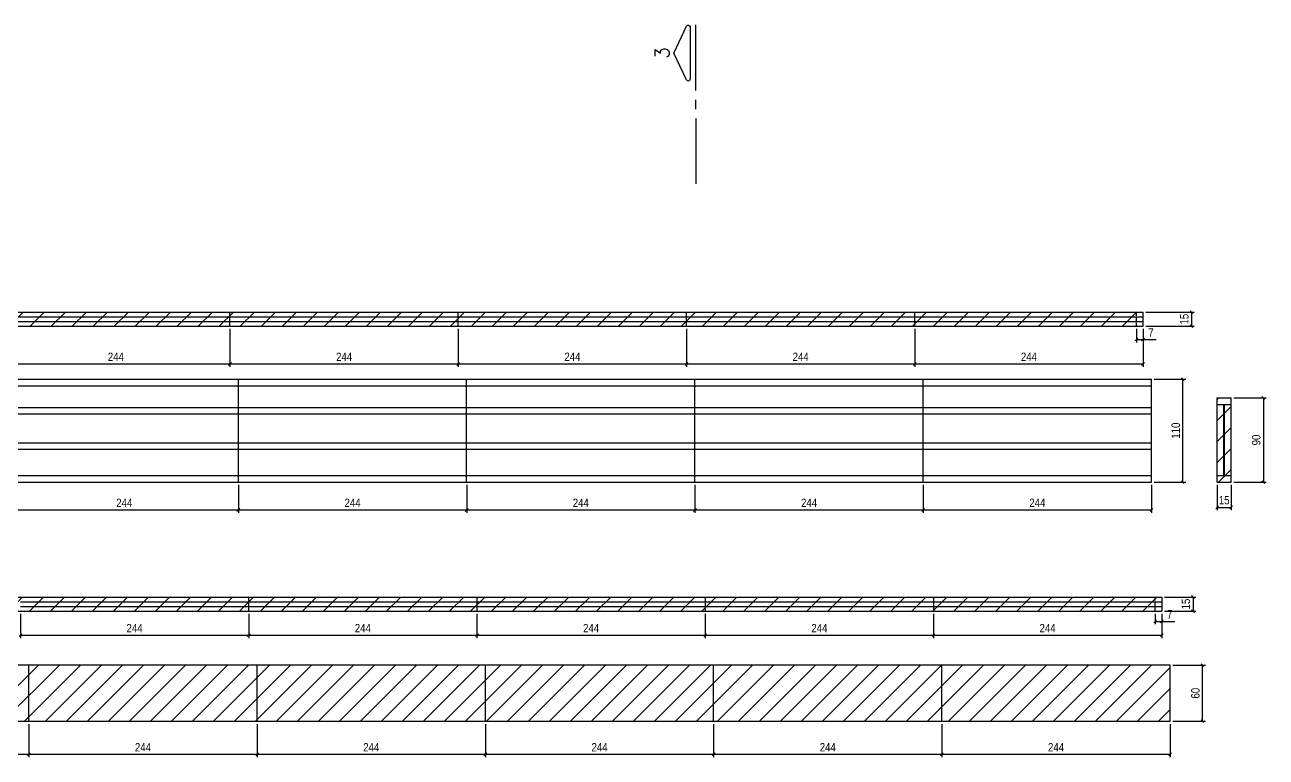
# Model space of a CAD drawing. Extents: x -3557 to 8661, y -614 to 3008.
# Drawn here: x 47 to 1374, y 2116 to 2899 of the extents above; entities that cross this region are included whole.
import ezdxf
from ezdxf.enums import TextEntityAlignment as Align

# ---------------------------------------------------------------- set-up
doc = ezdxf.new("R2010")
doc.units = 0
doc.linetypes.add('HIDDEN', pattern=[0.375, 0.25, -0.125])
for name, color, linetype in [('COTA', 241, 'Continuous'), ('F-CORTE-INDICAÇÃO', 4, 'Continuous'), ('Painéis', 200, 'Continuous'), ('SARR_2.2x7', 40, 'Continuous')]:
    doc.layers.add(name, color=color, linetype=linetype)
doc.layers.add('Hachura', color=251, linetype='Continuous', lineweight=9)
doc.styles.add('COTA TECNICA-50', font='techl___.ttf', dxfattribs={"height": 9})
doc.styles.add('ROMANS', font='romans.shx')
doc.dimstyles.new('COTA PAINEL-50', dxfattribs={"dimtxt": 9, "dimasz": 3, "dimexe": 3, "dimexo": 3, "dimgap": 3, "dimtad": 1, "dimdec": 1, "dimzin": 12, "dimdsep": 46, "dimtxsty": 'COTA TECNICA-50', "dimblk1": 'OBLIQUE', "dimblk2": 'OBLIQUE', "dimsah": 1, "dimcen": 0.9, "dimclrd": 4, "dimclre": 4, "dimclrt": 240, "dimadec": 1, "dimazin": 3, "dimtfac": 1, "dimtdec": 1, "dimtmove": 0, "dimatfit": 3, "dimfxl": 1, "dimtolj": 1, "dimtzin": 12, "dimarcsym": 0})
pattern_1 = [(45, (-5980.992, -34.354), (-11.22532, 11.22532), [])]
pattern_2 = [(45, (-5980.992, 0), (-11.22532, 11.22532), [])]

# ---------------------------------------------------------------- blocks, each defined once
blk = doc.blocks.new('*U15')
at = {"layer": 'F-CORTE-INDICAÇÃO'}
for p, q in [((70, 0), (0, 0)), ((80, 0), (90, 0)), ((100, 0), (170, 0))]:
    blk.add_line(p, q, dxfattribs=at)
blk.add_lwpolyline([(112, 6, -0.802585), (111.2, 9.8), (140, 23.3), (168.8, 9.8, -0.802585), (168, 6)], format="xyb", close=True, dxfattribs=at)
at = {"layer": 'F-CORTE-INDICAÇÃO', "style": 'ROMANS'}
blk.add_attdef('CORTE', text='', height=15, dxfattribs=at).set_placement((140, 35.8), align=Align.MIDDLE_CENTER)
at = {"layer": 'F-CORTE-INDICAÇÃO', "color": 2, "style": 'ROMANS'}
blk.add_attdef('FOLHA', text='', height=12, dxfattribs=at).set_placement((140, -10), align=Align.MIDDLE_CENTER)
blk = doc.blocks.new('_Oblique')
at = {"color": 0, "linetype": 'ByBlock', "lineweight": -2}
blk.add_line((-0.5, -0.5), (0.5, 0.5), dxfattribs=at)
blk = doc.blocks.new('*D465')
at = {"layer": 'COTA', "color": 4, "lineweight": -2, "transparency": 16777216}
for p, q in [((1027.7, 2151.5), (1027.7, 2116.1)), ((1271.7, 2151.5), (1271.7, 2116.1)), ((1271.7, 2119.1), (1027.7, 2119.1))]:
    blk.add_line(p, q, dxfattribs=at)
at = {"layer": 'Defpoints', "color": 0, "transparency": 16777216}
for p in [(1027.7, 2154.5), (1271.7, 2154.5), (1027.7, 2119.1)]:
    blk.add_point(p, dxfattribs=at)
at = {"layer": 'COTA', "color": 4, "lineweight": -2, "transparency": 16777216, "xscale": 3, "yscale": 3, "zscale": 3, "rotation": 180}
blk.add_blockref('_Oblique', (1027.7, 2119.1), dxfattribs=at)
at = {"layer": 'COTA', "color": 4, "lineweight": -2, "transparency": 16777216, "xscale": 3, "yscale": 3, "zscale": 3}
blk.add_blockref('_Oblique', (1271.7, 2119.1), dxfattribs=at)
at = {"layer": 'COTA', "color": 240, "transparency": 16777216, "insert": (1149.7, 2126.7), "char_height": 9, "attachment_point": 5, "style": 'COTA TECNICA-50'}
blk.add_mtext('\\A1;244', dxfattribs=at)
blk = doc.blocks.new('*D466')
at = {"layer": 'COTA', "color": 4, "lineweight": -2, "transparency": 16777216}
for p, q in [((783.7, 2151.5), (783.7, 2116.1)), ((1027.7, 2151.5), (1027.7, 2116.1)), ((1027.7, 2119.1), (783.7, 2119.1))]:
    blk.add_line(p, q, dxfattribs=at)
at = {"layer": 'Defpoints', "color": 0, "transparency": 16777216}
for p in [(783.7, 2154.5), (1027.7, 2154.5), (783.7, 2119.1)]:
    blk.add_point(p, dxfattribs=at)
at = {"layer": 'COTA', "color": 4, "lineweight": -2, "transparency": 16777216, "xscale": 3, "yscale": 3, "zscale": 3, "rotation": 180}
blk.add_blockref('_Oblique', (783.7, 2119.1), dxfattribs=at)
at = {"layer": 'COTA', "color": 4, "lineweight": -2, "transparency": 16777216, "xscale": 3, "yscale": 3, "zscale": 3}
blk.add_blockref('_Oblique', (1027.7, 2119.1), dxfattribs=at)
at = {"layer": 'COTA', "color": 240, "transparency": 16777216, "insert": (905.7, 2126.7), "char_height": 9, "attachment_point": 5, "style": 'COTA TECNICA-50'}
blk.add_mtext('\\A1;244', dxfattribs=at)
blk = doc.blocks.new('*D467')
at = {"layer": 'COTA', "color": 4, "lineweight": -2, "transparency": 16777216}
for p, q in [((539.7, 2151.5), (539.7, 2116.1)), ((783.7, 2151.5), (783.7, 2116.1)), ((783.7, 2119.1), (539.7, 2119.1))]:
    blk.add_line(p, q, dxfattribs=at)
at = {"layer": 'Defpoints', "color": 0, "transparency": 16777216}
for p in [(539.7, 2154.5), (783.7, 2154.5), (539.7, 2119.1)]:
    blk.add_point(p, dxfattribs=at)
at = {"layer": 'COTA', "color": 4, "lineweight": -2, "transparency": 16777216, "xscale": 3, "yscale": 3, "zscale": 3, "rotation": 180}
blk.add_blockref('_Oblique', (539.7, 2119.1), dxfattribs=at)
at = {"layer": 'COTA', "color": 4, "lineweight": -2, "transparency": 16777216, "xscale": 3, "yscale": 3, "zscale": 3}
blk.add_blockref('_Oblique', (783.7, 2119.1), dxfattribs=at)
at = {"layer": 'COTA', "color": 240, "transparency": 16777216, "insert": (661.7, 2126.7), "char_height": 9, "attachment_point": 5, "style": 'COTA TECNICA-50'}
blk.add_mtext('\\A1;244', dxfattribs=at)
blk = doc.blocks.new('*D240')
at = {"layer": 'COTA', "color": 4, "lineweight": -2, "transparency": 16777216}
for p, q in [((295.7, 2151.5), (295.7, 2116.1)), ((539.7, 2151.5), (539.7, 2116.1)), ((539.7, 2119.1), (295.7, 2119.1))]:
    blk.add_line(p, q, dxfattribs=at)
at = {"layer": 'Defpoints', "color": 0, "transparency": 16777216}
for p in [(295.7, 2154.5), (539.7, 2154.5), (295.7, 2119.1)]:
    blk.add_point(p, dxfattribs=at)
at = {"layer": 'COTA', "color": 4, "lineweight": -2, "transparency": 16777216, "xscale": 3, "yscale": 3, "zscale": 3, "rotation": 180}
blk.add_blockref('_Oblique', (295.7, 2119.1), dxfattribs=at)
at = {"layer": 'COTA', "color": 4, "lineweight": -2, "transparency": 16777216, "xscale": 3, "yscale": 3, "zscale": 3}
blk.add_blockref('_Oblique', (539.7, 2119.1), dxfattribs=at)
at = {"layer": 'COTA', "color": 240, "transparency": 16777216, "insert": (417.7, 2126.7), "char_height": 9, "attachment_point": 5, "style": 'COTA TECNICA-50'}
blk.add_mtext('\\A1;244', dxfattribs=at)
blk = doc.blocks.new('*D468')
at = {"layer": 'COTA', "color": 4, "lineweight": -2, "transparency": 16777216}
for p, q in [((51.7, 2151.5), (51.7, 2116.1)), ((295.7, 2151.5), (295.7, 2116.1)), ((295.7, 2119.1), (51.7, 2119.1))]:
    blk.add_line(p, q, dxfattribs=at)
at = {"layer": 'Defpoints', "color": 0, "transparency": 16777216}
for p in [(51.7, 2154.5), (295.7, 2154.5), (51.7, 2119.1)]:
    blk.add_point(p, dxfattribs=at)
at = {"layer": 'COTA', "color": 4, "lineweight": -2, "transparency": 16777216, "xscale": 3, "yscale": 3, "zscale": 3, "rotation": 180}
blk.add_blockref('_Oblique', (51.7, 2119.1), dxfattribs=at)
at = {"layer": 'COTA', "color": 4, "lineweight": -2, "transparency": 16777216, "xscale": 3, "yscale": 3, "zscale": 3}
blk.add_blockref('_Oblique', (295.7, 2119.1), dxfattribs=at)
at = {"layer": 'COTA', "color": 240, "transparency": 16777216, "insert": (173.7, 2126.7), "char_height": 9, "attachment_point": 5, "style": 'COTA TECNICA-50'}
blk.add_mtext('\\A1;244', dxfattribs=at)
blk = doc.blocks.new('*D469')
at = {"layer": 'COTA', "color": 4, "lineweight": -2, "transparency": 16777216}
for p, q in [((-192.3, 2151.5), (-192.3, 2116.1)), ((51.7, 2151.5), (51.7, 2116.1)), ((51.7, 2119.1), (-192.3, 2119.1))]:
    blk.add_line(p, q, dxfattribs=at)
at = {"layer": 'Defpoints', "color": 0, "transparency": 16777216}
for p in [(-192.3, 2154.5), (51.7, 2154.5), (-192.3, 2119.1)]:
    blk.add_point(p, dxfattribs=at)
at = {"layer": 'COTA', "color": 4, "lineweight": -2, "transparency": 16777216, "xscale": 3, "yscale": 3, "zscale": 3, "rotation": 180}
blk.add_blockref('_Oblique', (-192.3, 2119.1), dxfattribs=at)
at = {"layer": 'COTA', "color": 4, "lineweight": -2, "transparency": 16777216, "xscale": 3, "yscale": 3, "zscale": 3}
blk.add_blockref('_Oblique', (51.7, 2119.1), dxfattribs=at)
at = {"layer": 'COTA', "color": 240, "transparency": 16777216, "insert": (-70.3, 2126.7), "char_height": 9, "attachment_point": 5, "style": 'COTA TECNICA-50'}
blk.add_mtext('\\A1;244', dxfattribs=at)
blk = doc.blocks.new('*D444')
at = {"layer": 'COTA', "color": 4, "lineweight": -2, "transparency": 16777216}
for p, q in [((1274.7, 2214.5), (1309.3, 2214.5)), ((1306.3, 2154.5), (1306.3, 2214.5)), ((1274.7, 2154.5), (1309.3, 2154.5))]:
    blk.add_line(p, q, dxfattribs=at)
at = {"layer": 'Defpoints', "color": 0, "transparency": 16777216}
for p in [(1271.7, 2214.5), (1306.3, 2214.5), (1271.7, 2154.5)]:
    blk.add_point(p, dxfattribs=at)
at = {"layer": 'COTA', "color": 4, "lineweight": -2, "transparency": 16777216, "xscale": 3, "yscale": 3, "zscale": 3}
for p, rotation in [((1306.3, 2214.5), 90), ((1306.3, 2154.5), 270)]:
    blk.add_blockref('_Oblique', p, dxfattribs=dict(at, rotation=rotation))
at = {"layer": 'COTA', "color": 240, "transparency": 16777216, "insert": (1298.7, 2184.5), "char_height": 9, "attachment_point": 5, "rotation": 90, "style": 'COTA TECNICA-50'}
blk.add_mtext('\\A1;60', dxfattribs=at)
blk = doc.blocks.new('*D244')
at = {"layer": 'COTA', "color": 4, "lineweight": -2, "transparency": 16777216}
for p, q in [((1265.7, 2287.3), (1299.1, 2287.3)), ((1296.1, 2287.3), (1296.1, 2272.3)), ((1265.7, 2272.3), (1299.1, 2272.3))]:
    blk.add_line(p, q, dxfattribs=at)
at = {"layer": 'Defpoints', "color": 0, "transparency": 16777216}
for p in [(1262.7, 2287.3), (1262.7, 2272.3), (1296.1, 2272.3)]:
    blk.add_point(p, dxfattribs=at)
at = {"layer": 'COTA', "color": 4, "lineweight": -2, "transparency": 16777216, "xscale": 3, "yscale": 3, "zscale": 3}
for p, rotation in [((1296.1, 2287.3), 90), ((1296.1, 2272.3), 270)]:
    blk.add_blockref('_Oblique', p, dxfattribs=dict(at, rotation=rotation))
at = {"layer": 'COTA', "color": 240, "transparency": 16777216, "insert": (1288.5, 2279.8), "char_height": 9, "attachment_point": 5, "rotation": 90, "style": 'COTA TECNICA-50'}
blk.add_mtext('\\A1;15', dxfattribs=at)
blk = doc.blocks.new('*D239')
at = {"layer": 'COTA', "color": 4, "lineweight": -2, "transparency": 16777216}
for p, q in [((1255.7, 2269.3), (1255.7, 2258.3)), ((1262.7, 2269.3), (1262.7, 2258.3)), ((1255.7, 2261.3), (1262.7, 2261.3)), ((1262.7, 2261.3), (1276.8, 2261.3))]:
    blk.add_line(p, q, dxfattribs=at)
at = {"layer": 'Defpoints', "color": 0, "transparency": 16777216}
for p in [(1255.7, 2272.3), (1262.7, 2272.3), (1262.7, 2261.3)]:
    blk.add_point(p, dxfattribs=at)
at = {"layer": 'COTA', "color": 4, "lineweight": -2, "transparency": 16777216, "xscale": 3, "yscale": 3, "zscale": 3, "rotation": 180}
blk.add_blockref('_Oblique', (1255.7, 2261.3), dxfattribs=at)
at = {"layer": 'COTA', "color": 4, "lineweight": -2, "transparency": 16777216, "xscale": 3, "yscale": 3, "zscale": 3}
blk.add_blockref('_Oblique', (1262.7, 2261.3), dxfattribs=at)
at = {"layer": 'COTA', "color": 240, "transparency": 16777216, "insert": (1271.2, 2268.8), "char_height": 9, "attachment_point": 5, "style": 'COTA TECNICA-50'}
blk.add_mtext('\\A1;7', dxfattribs=at)
blk = doc.blocks.new('*D460')
at = {"layer": 'COTA', "color": 4, "lineweight": -2, "transparency": 16777216}
for p, q in [((42.7, 2269.3), (42.7, 2243.5)), ((286.7, 2269.3), (286.7, 2243.5)), ((42.7, 2246.5), (286.7, 2246.5))]:
    blk.add_line(p, q, dxfattribs=at)
at = {"layer": 'Defpoints', "color": 0, "transparency": 16777216}
for p in [(42.7, 2272.3), (286.7, 2272.3), (286.7, 2246.5)]:
    blk.add_point(p, dxfattribs=at)
at = {"layer": 'COTA', "color": 4, "lineweight": -2, "transparency": 16777216, "xscale": 3, "yscale": 3, "zscale": 3, "rotation": 180}
blk.add_blockref('_Oblique', (42.7, 2246.5), dxfattribs=at)
at = {"layer": 'COTA', "color": 4, "lineweight": -2, "transparency": 16777216, "xscale": 3, "yscale": 3, "zscale": 3}
blk.add_blockref('_Oblique', (286.7, 2246.5), dxfattribs=at)
at = {"layer": 'COTA', "color": 240, "transparency": 16777216, "insert": (164.7, 2254), "char_height": 9, "attachment_point": 5, "style": 'COTA TECNICA-50'}
blk.add_mtext('\\A1;244', dxfattribs=at)
blk = doc.blocks.new('*D461')
at = {"layer": 'COTA', "color": 4, "lineweight": -2, "transparency": 16777216}
for p, q in [((286.7, 2269.3), (286.7, 2243.5)), ((530.7, 2269.3), (530.7, 2243.5)), ((286.7, 2246.5), (530.7, 2246.5))]:
    blk.add_line(p, q, dxfattribs=at)
at = {"layer": 'Defpoints', "color": 0, "transparency": 16777216}
for p in [(286.7, 2272.3), (530.7, 2272.3), (530.7, 2246.5)]:
    blk.add_point(p, dxfattribs=at)
at = {"layer": 'COTA', "color": 4, "lineweight": -2, "transparency": 16777216, "xscale": 3, "yscale": 3, "zscale": 3, "rotation": 180}
blk.add_blockref('_Oblique', (286.7, 2246.5), dxfattribs=at)
at = {"layer": 'COTA', "color": 4, "lineweight": -2, "transparency": 16777216, "xscale": 3, "yscale": 3, "zscale": 3}
blk.add_blockref('_Oblique', (530.7, 2246.5), dxfattribs=at)
at = {"layer": 'COTA', "color": 240, "transparency": 16777216, "insert": (408.7, 2254), "char_height": 9, "attachment_point": 5, "style": 'COTA TECNICA-50'}
blk.add_mtext('\\A1;244', dxfattribs=at)
blk = doc.blocks.new('*D462')
at = {"layer": 'COTA', "color": 4, "lineweight": -2, "transparency": 16777216}
for p, q in [((530.7, 2269.3), (530.7, 2243.5)), ((774.7, 2269.3), (774.7, 2243.5)), ((530.7, 2246.5), (774.7, 2246.5))]:
    blk.add_line(p, q, dxfattribs=at)
at = {"layer": 'Defpoints', "color": 0, "transparency": 16777216}
for p in [(530.7, 2272.3), (774.7, 2272.3), (774.7, 2246.5)]:
    blk.add_point(p, dxfattribs=at)
at = {"layer": 'COTA', "color": 4, "lineweight": -2, "transparency": 16777216, "xscale": 3, "yscale": 3, "zscale": 3, "rotation": 180}
blk.add_blockref('_Oblique', (530.7, 2246.5), dxfattribs=at)
at = {"layer": 'COTA', "color": 4, "lineweight": -2, "transparency": 16777216, "xscale": 3, "yscale": 3, "zscale": 3}
blk.add_blockref('_Oblique', (774.7, 2246.5), dxfattribs=at)
at = {"layer": 'COTA', "color": 240, "transparency": 16777216, "insert": (652.7, 2254), "char_height": 9, "attachment_point": 5, "style": 'COTA TECNICA-50'}
blk.add_mtext('\\A1;244', dxfattribs=at)
blk = doc.blocks.new('*D463')
at = {"layer": 'COTA', "color": 4, "lineweight": -2, "transparency": 16777216}
for p, q in [((774.7, 2269.3), (774.7, 2243.5)), ((1018.7, 2269.3), (1018.7, 2243.5)), ((774.7, 2246.5), (1018.7, 2246.5))]:
    blk.add_line(p, q, dxfattribs=at)
at = {"layer": 'Defpoints', "color": 0, "transparency": 16777216}
for p in [(774.7, 2272.3), (1018.7, 2272.3), (1018.7, 2246.5)]:
    blk.add_point(p, dxfattribs=at)
at = {"layer": 'COTA', "color": 4, "lineweight": -2, "transparency": 16777216, "xscale": 3, "yscale": 3, "zscale": 3, "rotation": 180}
blk.add_blockref('_Oblique', (774.7, 2246.5), dxfattribs=at)
at = {"layer": 'COTA', "color": 4, "lineweight": -2, "transparency": 16777216, "xscale": 3, "yscale": 3, "zscale": 3}
blk.add_blockref('_Oblique', (1018.7, 2246.5), dxfattribs=at)
at = {"layer": 'COTA', "color": 240, "transparency": 16777216, "insert": (896.7, 2254), "char_height": 9, "attachment_point": 5, "style": 'COTA TECNICA-50'}
blk.add_mtext('\\A1;244', dxfattribs=at)
blk = doc.blocks.new('*D464')
at = {"layer": 'COTA', "color": 4, "lineweight": -2, "transparency": 16777216}
for p, q in [((1018.7, 2269.3), (1018.7, 2243.5)), ((1262.7, 2269.3), (1262.7, 2243.5)), ((1018.7, 2246.5), (1262.7, 2246.5))]:
    blk.add_line(p, q, dxfattribs=at)
at = {"layer": 'Defpoints', "color": 0, "transparency": 16777216}
for p in [(1018.7, 2272.3), (1262.7, 2272.3), (1262.7, 2246.5)]:
    blk.add_point(p, dxfattribs=at)
at = {"layer": 'COTA', "color": 4, "lineweight": -2, "transparency": 16777216, "xscale": 3, "yscale": 3, "zscale": 3, "rotation": 180}
blk.add_blockref('_Oblique', (1018.7, 2246.5), dxfattribs=at)
at = {"layer": 'COTA', "color": 4, "lineweight": -2, "transparency": 16777216, "xscale": 3, "yscale": 3, "zscale": 3}
blk.add_blockref('_Oblique', (1262.7, 2246.5), dxfattribs=at)
at = {"layer": 'COTA', "color": 240, "transparency": 16777216, "insert": (1140.7, 2254), "char_height": 9, "attachment_point": 5, "style": 'COTA TECNICA-50'}
blk.add_mtext('\\A1;244', dxfattribs=at)
blk = doc.blocks.new('*D267')
at = {"layer": 'COTA', "color": 4, "lineweight": -2, "transparency": 16777216}
for p, q in [((31.7, 2407.2), (31.7, 2377.4)), ((275.7, 2407.2), (275.7, 2377.4)), ((31.7, 2380.4), (275.7, 2380.4))]:
    blk.add_line(p, q, dxfattribs=at)
at = {"layer": 'Defpoints', "color": 0, "transparency": 16777216}
for p in [(31.7, 2410.2), (275.7, 2410.2), (275.7, 2380.4)]:
    blk.add_point(p, dxfattribs=at)
at = {"layer": 'COTA', "color": 4, "lineweight": -2, "transparency": 16777216, "xscale": 3, "yscale": 3, "zscale": 3, "rotation": 180}
blk.add_blockref('_Oblique', (31.7, 2380.4), dxfattribs=at)
at = {"layer": 'COTA', "color": 4, "lineweight": -2, "transparency": 16777216, "xscale": 3, "yscale": 3, "zscale": 3}
blk.add_blockref('_Oblique', (275.7, 2380.4), dxfattribs=at)
at = {"layer": 'COTA', "color": 240, "transparency": 16777216, "insert": (153.7, 2388), "char_height": 9, "attachment_point": 5, "style": 'COTA TECNICA-50'}
blk.add_mtext('\\A1;244', dxfattribs=at)
blk = doc.blocks.new('*D268')
at = {"layer": 'COTA', "color": 4, "lineweight": -2, "transparency": 16777216}
for p, q in [((275.7, 2407.2), (275.7, 2377.4)), ((519.7, 2407.2), (519.7, 2377.4)), ((275.7, 2380.4), (519.7, 2380.4))]:
    blk.add_line(p, q, dxfattribs=at)
at = {"layer": 'Defpoints', "color": 0, "transparency": 16777216}
for p in [(275.7, 2410.2), (519.7, 2410.2), (519.7, 2380.4)]:
    blk.add_point(p, dxfattribs=at)
at = {"layer": 'COTA', "color": 4, "lineweight": -2, "transparency": 16777216, "xscale": 3, "yscale": 3, "zscale": 3, "rotation": 180}
blk.add_blockref('_Oblique', (275.7, 2380.4), dxfattribs=at)
at = {"layer": 'COTA', "color": 4, "lineweight": -2, "transparency": 16777216, "xscale": 3, "yscale": 3, "zscale": 3}
blk.add_blockref('_Oblique', (519.7, 2380.4), dxfattribs=at)
at = {"layer": 'COTA', "color": 240, "transparency": 16777216, "insert": (397.7, 2388), "char_height": 9, "attachment_point": 5, "style": 'COTA TECNICA-50'}
blk.add_mtext('\\A1;244', dxfattribs=at)
blk = doc.blocks.new('*D269')
at = {"layer": 'COTA', "color": 4, "lineweight": -2, "transparency": 16777216}
for p, q in [((519.7, 2407.2), (519.7, 2377.4)), ((763.7, 2407.2), (763.7, 2377.4)), ((519.7, 2380.4), (763.7, 2380.4))]:
    blk.add_line(p, q, dxfattribs=at)
at = {"layer": 'Defpoints', "color": 0, "transparency": 16777216}
for p in [(519.7, 2410.2), (763.7, 2410.2), (763.7, 2380.4)]:
    blk.add_point(p, dxfattribs=at)
at = {"layer": 'COTA', "color": 4, "lineweight": -2, "transparency": 16777216, "xscale": 3, "yscale": 3, "zscale": 3, "rotation": 180}
blk.add_blockref('_Oblique', (519.7, 2380.4), dxfattribs=at)
at = {"layer": 'COTA', "color": 4, "lineweight": -2, "transparency": 16777216, "xscale": 3, "yscale": 3, "zscale": 3}
blk.add_blockref('_Oblique', (763.7, 2380.4), dxfattribs=at)
at = {"layer": 'COTA', "color": 240, "transparency": 16777216, "insert": (641.7, 2388), "char_height": 9, "attachment_point": 5, "style": 'COTA TECNICA-50'}
blk.add_mtext('\\A1;244', dxfattribs=at)
blk = doc.blocks.new('*D270')
at = {"layer": 'COTA', "color": 4, "lineweight": -2, "transparency": 16777216}
for p, q in [((519.7, 2407.2), (519.7, 2377.4)), ((763.7, 2407.2), (763.7, 2377.4)), ((519.7, 2380.4), (763.7, 2380.4))]:
    blk.add_line(p, q, dxfattribs=at)
at = {"layer": 'Defpoints', "color": 0, "transparency": 16777216}
for p in [(519.7, 2410.2), (763.7, 2410.2), (763.7, 2380.4)]:
    blk.add_point(p, dxfattribs=at)
at = {"layer": 'COTA', "color": 4, "lineweight": -2, "transparency": 16777216, "xscale": 3, "yscale": 3, "zscale": 3, "rotation": 180}
blk.add_blockref('_Oblique', (519.7, 2380.4), dxfattribs=at)
at = {"layer": 'COTA', "color": 4, "lineweight": -2, "transparency": 16777216, "xscale": 3, "yscale": 3, "zscale": 3}
blk.add_blockref('_Oblique', (763.7, 2380.4), dxfattribs=at)
at = {"layer": 'COTA', "color": 240, "transparency": 16777216, "insert": (641.7, 2388), "char_height": 9, "attachment_point": 5, "style": 'COTA TECNICA-50'}
blk.add_mtext('\\A1;244', dxfattribs=at)
blk = doc.blocks.new('*D271')
at = {"layer": 'COTA', "color": 4, "lineweight": -2, "transparency": 16777216}
for p, q in [((1007.7, 2407.2), (1007.7, 2377.4)), ((1251.7, 2407.2), (1251.7, 2377.4)), ((1007.7, 2380.4), (1251.7, 2380.4))]:
    blk.add_line(p, q, dxfattribs=at)
at = {"layer": 'Defpoints', "color": 0, "transparency": 16777216}
for p in [(1007.7, 2410.2), (1251.7, 2410.2), (1251.7, 2380.4)]:
    blk.add_point(p, dxfattribs=at)
at = {"layer": 'COTA', "color": 4, "lineweight": -2, "transparency": 16777216, "xscale": 3, "yscale": 3, "zscale": 3, "rotation": 180}
blk.add_blockref('_Oblique', (1007.7, 2380.4), dxfattribs=at)
at = {"layer": 'COTA', "color": 4, "lineweight": -2, "transparency": 16777216, "xscale": 3, "yscale": 3, "zscale": 3}
blk.add_blockref('_Oblique', (1251.7, 2380.4), dxfattribs=at)
at = {"layer": 'COTA', "color": 240, "transparency": 16777216, "insert": (1129.7, 2388), "char_height": 9, "attachment_point": 5, "style": 'COTA TECNICA-50'}
blk.add_mtext('\\A1;244', dxfattribs=at)
blk = doc.blocks.new('*D272')
at = {"layer": 'COTA', "color": 4, "lineweight": -2, "transparency": 16777216}
for p, q in [((763.7, 2407.2), (763.7, 2377.4)), ((1007.7, 2407.2), (1007.7, 2377.4)), ((763.7, 2380.4), (1007.7, 2380.4))]:
    blk.add_line(p, q, dxfattribs=at)
at = {"layer": 'Defpoints', "color": 0, "transparency": 16777216}
for p in [(763.7, 2410.2), (1007.7, 2410.2), (1007.7, 2380.4)]:
    blk.add_point(p, dxfattribs=at)
at = {"layer": 'COTA', "color": 4, "lineweight": -2, "transparency": 16777216, "xscale": 3, "yscale": 3, "zscale": 3, "rotation": 180}
blk.add_blockref('_Oblique', (763.7, 2380.4), dxfattribs=at)
at = {"layer": 'COTA', "color": 4, "lineweight": -2, "transparency": 16777216, "xscale": 3, "yscale": 3, "zscale": 3}
blk.add_blockref('_Oblique', (1007.7, 2380.4), dxfattribs=at)
at = {"layer": 'COTA', "color": 240, "transparency": 16777216, "insert": (885.7, 2388), "char_height": 9, "attachment_point": 5, "style": 'COTA TECNICA-50'}
blk.add_mtext('\\A1;244', dxfattribs=at)
blk = doc.blocks.new('*D245')
at = {"layer": 'COTA', "color": 4, "lineweight": -2, "transparency": 16777216}
for p, q in [((1254.7, 2520.2), (1288.3, 2520.2)), ((1285.3, 2410.2), (1285.3, 2520.2)), ((1254.7, 2410.2), (1288.3, 2410.2))]:
    blk.add_line(p, q, dxfattribs=at)
at = {"layer": 'Defpoints', "color": 0, "transparency": 16777216}
for p in [(1251.7, 2520.2), (1285.3, 2520.2), (1251.7, 2410.2)]:
    blk.add_point(p, dxfattribs=at)
at = {"layer": 'COTA', "color": 4, "lineweight": -2, "transparency": 16777216, "xscale": 3, "yscale": 3, "zscale": 3}
for p, rotation in [((1285.3, 2520.2), 90), ((1285.3, 2410.2), 270)]:
    blk.add_blockref('_Oblique', p, dxfattribs=dict(at, rotation=rotation))
at = {"layer": 'COTA', "color": 240, "transparency": 16777216, "insert": (1277.7, 2465.2), "char_height": 9, "attachment_point": 5, "rotation": 90, "style": 'COTA TECNICA-50'}
blk.add_mtext('\\A1;110', dxfattribs=at)
blk = doc.blocks.new('*D249')
at = {"layer": 'COTA', "color": 4, "lineweight": -2, "transparency": 16777216}
for p, q in [((22.7, 2573.9), (22.7, 2533.5)), ((266.7, 2573.9), (266.7, 2533.5)), ((22.7, 2536.5), (266.7, 2536.5))]:
    blk.add_line(p, q, dxfattribs=at)
at = {"layer": 'Defpoints', "color": 0, "transparency": 16777216}
for p in [(22.7, 2576.9), (266.7, 2576.9), (266.7, 2536.5)]:
    blk.add_point(p, dxfattribs=at)
at = {"layer": 'COTA', "color": 4, "lineweight": -2, "transparency": 16777216, "xscale": 3, "yscale": 3, "zscale": 3, "rotation": 180}
blk.add_blockref('_Oblique', (22.7, 2536.5), dxfattribs=at)
at = {"layer": 'COTA', "color": 4, "lineweight": -2, "transparency": 16777216, "xscale": 3, "yscale": 3, "zscale": 3}
blk.add_blockref('_Oblique', (266.7, 2536.5), dxfattribs=at)
at = {"layer": 'COTA', "color": 240, "transparency": 16777216, "insert": (144.7, 2544.1), "char_height": 9, "attachment_point": 5, "style": 'COTA TECNICA-50'}
blk.add_mtext('\\A1;244', dxfattribs=at)
blk = doc.blocks.new('*D250')
at = {"layer": 'COTA', "color": 4, "lineweight": -2, "transparency": 16777216}
for p, q in [((266.7, 2573.9), (266.7, 2533.5)), ((510.7, 2573.9), (510.7, 2533.5)), ((266.7, 2536.5), (510.7, 2536.5))]:
    blk.add_line(p, q, dxfattribs=at)
at = {"layer": 'Defpoints', "color": 0, "transparency": 16777216}
for p in [(266.7, 2576.9), (510.7, 2576.9), (510.7, 2536.5)]:
    blk.add_point(p, dxfattribs=at)
at = {"layer": 'COTA', "color": 4, "lineweight": -2, "transparency": 16777216, "xscale": 3, "yscale": 3, "zscale": 3, "rotation": 180}
blk.add_blockref('_Oblique', (266.7, 2536.5), dxfattribs=at)
at = {"layer": 'COTA', "color": 4, "lineweight": -2, "transparency": 16777216, "xscale": 3, "yscale": 3, "zscale": 3}
blk.add_blockref('_Oblique', (510.7, 2536.5), dxfattribs=at)
at = {"layer": 'COTA', "color": 240, "transparency": 16777216, "insert": (388.7, 2544.1), "char_height": 9, "attachment_point": 5, "style": 'COTA TECNICA-50'}
blk.add_mtext('\\A1;244', dxfattribs=at)
blk = doc.blocks.new('*D251')
at = {"layer": 'COTA', "color": 4, "lineweight": -2, "transparency": 16777216}
for p, q in [((510.7, 2573.9), (510.7, 2533.5)), ((754.7, 2573.9), (754.7, 2533.5)), ((510.7, 2536.5), (754.7, 2536.5))]:
    blk.add_line(p, q, dxfattribs=at)
at = {"layer": 'Defpoints', "color": 0, "transparency": 16777216}
for p in [(510.7, 2576.9), (754.7, 2576.9), (754.7, 2536.5)]:
    blk.add_point(p, dxfattribs=at)
at = {"layer": 'COTA', "color": 4, "lineweight": -2, "transparency": 16777216, "xscale": 3, "yscale": 3, "zscale": 3, "rotation": 180}
blk.add_blockref('_Oblique', (510.7, 2536.5), dxfattribs=at)
at = {"layer": 'COTA', "color": 4, "lineweight": -2, "transparency": 16777216, "xscale": 3, "yscale": 3, "zscale": 3}
blk.add_blockref('_Oblique', (754.7, 2536.5), dxfattribs=at)
at = {"layer": 'COTA', "color": 240, "transparency": 16777216, "insert": (632.7, 2544.1), "char_height": 9, "attachment_point": 5, "style": 'COTA TECNICA-50'}
blk.add_mtext('\\A1;244', dxfattribs=at)
blk = doc.blocks.new('*D252')
at = {"layer": 'COTA', "color": 4, "lineweight": -2, "transparency": 16777216}
for p, q in [((754.7, 2573.9), (754.7, 2533.5)), ((998.7, 2573.9), (998.7, 2533.5)), ((754.7, 2536.5), (998.7, 2536.5))]:
    blk.add_line(p, q, dxfattribs=at)
at = {"layer": 'Defpoints', "color": 0, "transparency": 16777216}
for p in [(754.7, 2576.9), (998.7, 2576.9), (998.7, 2536.5)]:
    blk.add_point(p, dxfattribs=at)
at = {"layer": 'COTA', "color": 4, "lineweight": -2, "transparency": 16777216, "xscale": 3, "yscale": 3, "zscale": 3, "rotation": 180}
blk.add_blockref('_Oblique', (754.7, 2536.5), dxfattribs=at)
at = {"layer": 'COTA', "color": 4, "lineweight": -2, "transparency": 16777216, "xscale": 3, "yscale": 3, "zscale": 3}
blk.add_blockref('_Oblique', (998.7, 2536.5), dxfattribs=at)
at = {"layer": 'COTA', "color": 240, "transparency": 16777216, "insert": (876.7, 2544.1), "char_height": 9, "attachment_point": 5, "style": 'COTA TECNICA-50'}
blk.add_mtext('\\A1;244', dxfattribs=at)
blk = doc.blocks.new('*D253')
at = {"layer": 'COTA', "color": 4, "lineweight": -2, "transparency": 16777216}
for p, q in [((998.7, 2573.9), (998.7, 2533.5)), ((1242.7, 2573.9), (1242.7, 2533.5)), ((998.7, 2536.5), (1242.7, 2536.5))]:
    blk.add_line(p, q, dxfattribs=at)
at = {"layer": 'Defpoints', "color": 0, "transparency": 16777216}
for p in [(998.7, 2576.9), (1242.7, 2576.9), (1242.7, 2536.5)]:
    blk.add_point(p, dxfattribs=at)
at = {"layer": 'COTA', "color": 4, "lineweight": -2, "transparency": 16777216, "xscale": 3, "yscale": 3, "zscale": 3, "rotation": 180}
blk.add_blockref('_Oblique', (998.7, 2536.5), dxfattribs=at)
at = {"layer": 'COTA', "color": 4, "lineweight": -2, "transparency": 16777216, "xscale": 3, "yscale": 3, "zscale": 3}
blk.add_blockref('_Oblique', (1242.7, 2536.5), dxfattribs=at)
at = {"layer": 'COTA', "color": 240, "transparency": 16777216, "insert": (1120.7, 2544.1), "char_height": 9, "attachment_point": 5, "style": 'COTA TECNICA-50'}
blk.add_mtext('\\A1;244', dxfattribs=at)
blk = doc.blocks.new('*D257')
at = {"layer": 'COTA', "color": 4, "lineweight": -2, "transparency": 16777216}
for p, q in [((1235.7, 2573.9), (1235.7, 2559.6)), ((1235.7, 2562.6), (1242.7, 2562.6)), ((1242.7, 2573.9), (1242.7, 2559.6)), ((1242.7, 2562.6), (1256.8, 2562.6))]:
    blk.add_line(p, q, dxfattribs=at)
at = {"layer": 'Defpoints', "color": 0, "transparency": 16777216}
for p in [(1235.7, 2576.9), (1242.7, 2576.9), (1242.7, 2562.6)]:
    blk.add_point(p, dxfattribs=at)
at = {"layer": 'COTA', "color": 4, "lineweight": -2, "transparency": 16777216, "xscale": 3, "yscale": 3, "zscale": 3, "rotation": 180}
blk.add_blockref('_Oblique', (1235.7, 2562.6), dxfattribs=at)
at = {"layer": 'COTA', "color": 4, "lineweight": -2, "transparency": 16777216, "xscale": 3, "yscale": 3, "zscale": 3}
blk.add_blockref('_Oblique', (1242.7, 2562.6), dxfattribs=at)
at = {"layer": 'COTA', "color": 240, "transparency": 16777216, "insert": (1251.2, 2570.1), "char_height": 9, "attachment_point": 5, "style": 'COTA TECNICA-50'}
blk.add_mtext('\\A1;7', dxfattribs=at)
blk = doc.blocks.new('*D258')
at = {"layer": 'COTA', "color": 4, "lineweight": -2, "transparency": 16777216}
for p, q in [((1245.7, 2591.9), (1297.4, 2591.9)), ((1294.4, 2591.9), (1294.4, 2576.9)), ((1245.7, 2576.9), (1297.4, 2576.9))]:
    blk.add_line(p, q, dxfattribs=at)
at = {"layer": 'Defpoints', "color": 0, "transparency": 16777216}
for p in [(1242.7, 2591.9), (1242.7, 2576.9), (1294.4, 2576.9)]:
    blk.add_point(p, dxfattribs=at)
at = {"layer": 'COTA', "color": 4, "lineweight": -2, "transparency": 16777216, "xscale": 3, "yscale": 3, "zscale": 3}
for p, rotation in [((1294.4, 2591.9), 90), ((1294.4, 2576.9), 270)]:
    blk.add_blockref('_Oblique', p, dxfattribs=dict(at, rotation=rotation))
at = {"layer": 'COTA', "color": 240, "transparency": 16777216, "insert": (1286.8, 2584.4), "char_height": 9, "attachment_point": 5, "rotation": 90, "style": 'COTA TECNICA-50'}
blk.add_mtext('\\A1;15', dxfattribs=at)
blk = doc.blocks.new('*D259')
at = {"layer": 'COTA', "color": 4, "lineweight": -2, "transparency": 16777216}
for p, q in [((1339.9, 2500.2), (1374.3, 2500.2)), ((1371.3, 2500.2), (1371.3, 2410.2)), ((1339.9, 2410.2), (1374.3, 2410.2))]:
    blk.add_line(p, q, dxfattribs=at)
at = {"layer": 'Defpoints', "color": 0, "transparency": 16777216}
for p in [(1336.9, 2500.2), (1336.9, 2410.2), (1371.3, 2410.2)]:
    blk.add_point(p, dxfattribs=at)
at = {"layer": 'COTA', "color": 4, "lineweight": -2, "transparency": 16777216, "xscale": 3, "yscale": 3, "zscale": 3}
for p, rotation in [((1371.3, 2500.2), 90), ((1371.3, 2410.2), 270)]:
    blk.add_blockref('_Oblique', p, dxfattribs=dict(at, rotation=rotation))
at = {"layer": 'COTA', "color": 240, "transparency": 16777216, "insert": (1363.7, 2455.2), "char_height": 9, "attachment_point": 5, "rotation": 90, "style": 'COTA TECNICA-50'}
blk.add_mtext('\\A1;90', dxfattribs=at)
blk = doc.blocks.new('*D260')
at = {"layer": 'COTA', "color": 4, "lineweight": -2, "transparency": 16777216}
for p, q in [((1321.9, 2407.2), (1321.9, 2380.2)), ((1336.9, 2407.2), (1336.9, 2380.2)), ((1321.9, 2383.2), (1336.9, 2383.2))]:
    blk.add_line(p, q, dxfattribs=at)
at = {"layer": 'Defpoints', "color": 0, "transparency": 16777216}
for p in [(1321.9, 2410.2), (1336.9, 2410.2), (1336.9, 2383.2)]:
    blk.add_point(p, dxfattribs=at)
at = {"layer": 'COTA', "color": 4, "lineweight": -2, "transparency": 16777216, "xscale": 3, "yscale": 3, "zscale": 3, "rotation": 180}
blk.add_blockref('_Oblique', (1321.9, 2383.2), dxfattribs=at)
at = {"layer": 'COTA', "color": 4, "lineweight": -2, "transparency": 16777216, "xscale": 3, "yscale": 3, "zscale": 3}
blk.add_blockref('_Oblique', (1336.9, 2383.2), dxfattribs=at)
at = {"layer": 'COTA', "color": 240, "transparency": 16777216, "insert": (1329.4, 2390.8), "char_height": 9, "attachment_point": 5, "style": 'COTA TECNICA-50'}
blk.add_mtext('\\A1;15', dxfattribs=at)

msp = doc.modelspace()

# ---------------------------------------------------------------- hatches: boundary and pattern name
at = {"layer": 'Hachura', "linetype": 'ByBlock'}
h = msp.add_hatch(dxfattribs=at)
h.set_pattern_fill('ANSI31', color=256, scale=5)
h.set_pattern_definition(pattern_2)
h.paths.add_polyline_path([(1242.66, 2576.85), (1242.66, 2591.85), (998.66, 2591.85), (998.66, 2576.85)])
h.paths.add_polyline_path([(998.66, 2576.85), (998.66, 2591.85), (754.66, 2591.85), (754.66, 2576.85)])
h.paths.add_polyline_path([(754.66, 2576.85), (754.66, 2591.85), (510.66, 2591.85), (510.66, 2576.85)])
h.paths.add_polyline_path([(510.66, 2576.85), (510.66, 2591.85), (266.66, 2591.85), (266.66, 2576.85)])
h.paths.add_polyline_path([(266.66, 2576.85), (266.66, 2591.85), (22.66, 2591.85), (22.66, 2576.85)])
h.paths.add_polyline_path([(22.66, 2576.85), (22.66, 2591.85), (-221.34, 2591.85), (-221.34, 2576.85)])
h.paths.add_polyline_path([(-221.34, 2576.85), (-221.34, 2591.85), (-465.34, 2591.85), (-465.34, 2576.85)])
h.paths.add_polyline_path([(-465.34, 2576.85), (-465.34, 2591.85), (-709.34, 2591.85), (-709.34, 2576.85)])
h.paths.add_polyline_path([(-709.34, 2576.85), (-709.34, 2591.85), (-742.84, 2591.85), (-742.84, 2576.85)])
h = msp.add_hatch(dxfattribs=at)
h.set_pattern_fill('ANSI31', color=256, scale=5)
h.set_pattern_definition(pattern_2)
h.paths.add_polyline_path([(1336.91, 2500.2), (1321.91, 2500.2), (1321.91, 2410.2), (1336.91, 2410.2)])
h = msp.add_hatch(dxfattribs=at)
h.set_pattern_fill('ANSI31', color=256, scale=5)
h.set_pattern_definition(pattern_1)
h.paths.add_polyline_path([(1018.66, 2287.32), (1018.66, 2272.32), (1262.66, 2272.32), (1262.66, 2287.32)])
h.paths.add_polyline_path([(1018.66, 2272.32), (1018.66, 2287.32), (774.66, 2287.32), (774.66, 2272.32)])
h.paths.add_polyline_path([(530.66, 2287.32), (530.66, 2272.32), (774.66, 2272.32), (774.66, 2287.32)])
h.paths.add_polyline_path([(530.66, 2272.32), (530.66, 2287.32), (286.66, 2287.32), (286.66, 2272.32)])
h.paths.add_polyline_path([(286.66, 2272.32), (286.66, 2287.32), (42.66, 2287.32), (42.66, 2272.32)])
h.paths.add_polyline_path([(42.66, 2272.32), (42.66, 2287.32), (-201.34, 2287.32), (-201.34, 2272.32)])
h.paths.add_polyline_path([(-201.34, 2272.32), (-201.34, 2287.32), (-445.34, 2287.32), (-445.34, 2272.32)])
h.paths.add_polyline_path([(-689.34, 2287.32), (-933.34, 2287.32), (-933.34, 2272.32), (-689.34, 2272.32)])
h.paths.add_polyline_path([(-445.34, 2272.32), (-445.34, 2287.32), (-689.34, 2287.32), (-689.34, 2272.32)])
h.paths.add_polyline_path([(-1177.34, 2287.32), (-1177.34, 2272.32), (-933.34, 2272.32), (-933.34, 2287.32)])
h.paths.add_polyline_path([(-1177.34, 2272.32), (-1177.34, 2287.32), (-1421.34, 2287.32), (-1421.34, 2272.32)])
h.paths.add_polyline_path([(-1421.34, 2272.32), (-1421.34, 2287.32), (-1665.34, 2287.32), (-1665.34, 2272.32)])
h.paths.add_polyline_path([(-1665.34, 2272.32), (-1665.34, 2287.32), (-1909.34, 2287.32), (-1909.34, 2272.32)])
h = msp.add_hatch(dxfattribs=at)
h.set_pattern_fill('ANSI31', color=256, scale=5)
h.set_pattern_definition(pattern_1)
h.paths.add_polyline_path([(1027.66, 2214.46), (1027.66, 2154.46), (1271.66, 2154.46), (1271.66, 2214.46)])
h.paths.add_polyline_path([(783.66, 2214.46), (783.66, 2154.46), (1027.66, 2154.46), (1027.66, 2214.46)])
h.paths.add_polyline_path([(783.66, 2154.46), (783.66, 2214.46), (539.66, 2214.46), (539.66, 2154.46)])
h.paths.add_polyline_path([(539.66, 2154.46), (539.66, 2214.46), (295.66, 2214.46), (295.66, 2154.46)])
h.paths.add_polyline_path([(295.66, 2154.46), (295.66, 2214.46), (51.66, 2214.46), (51.66, 2154.46)])
h.paths.add_polyline_path([(51.66, 2154.46), (51.66, 2214.46), (-192.34, 2214.46), (-192.34, 2154.46)])
h.paths.add_polyline_path([(-192.34, 2154.46), (-192.34, 2214.46), (-436.34, 2214.46), (-436.34, 2154.46)])
h.paths.add_polyline_path([(-436.34, 2154.46), (-436.34, 2214.46), (-680.34, 2214.46), (-680.34, 2154.46)])
h.paths.add_polyline_path([(-924.34, 2214.46), (-924.34, 2154.46), (-680.34, 2154.46), (-680.34, 2214.46)])
h.paths.add_polyline_path([(-924.34, 2154.46), (-924.34, 2214.46), (-1168.34, 2214.46), (-1168.34, 2154.46)])
h.paths.add_polyline_path([(-1168.34, 2154.46), (-1168.34, 2214.46), (-1412.34, 2214.46), (-1412.34, 2154.46)])
h.paths.add_polyline_path([(-1412.34, 2154.46), (-1412.34, 2214.46), (-1656.34, 2214.46), (-1656.34, 2154.46)])
h.paths.add_polyline_path([(-1656.34, 2154.46), (-1656.34, 2214.46), (-1900.34, 2214.46), (-1900.34, 2154.46)])
h.paths.add_polyline_path([(-2144.34, 2214.46), (-2144.34, 2154.46), (-1900.34, 2154.46), (-1900.34, 2214.46)])
h.paths.add_polyline_path([(-2144.34, 2154.46), (-2144.34, 2214.46), (-2388.34, 2214.46), (-2388.34, 2154.46)])

# ---------------------------------------------------------------- linework, layer by layer
at = {"layer": 'Painéis'}
for p, q in [((-742.84, 2591.85), (1242.66, 2591.85)), ((266.66, 2576.85), (266.66, 2591.85)), ((510.66, 2576.85), (510.66, 2591.85)), ((754.66, 2576.85), (754.66, 2591.85)), ((998.66, 2576.85), (998.66, 2591.85)), ((1242.66, 2576.85), (1242.66, 2591.85)), ((-742.84, 2576.85), (1242.66, 2576.85)), ((-771.84, 2520.2), (1251.66, 2520.2)), ((275.66, 2410.2), (275.66, 2520.2)), ((519.66, 2410.2), (519.66, 2520.2)), ((763.66, 2410.2), (763.66, 2520.2)), ((1007.66, 2410.2), (1007.66, 2520.2)), ((1251.66, 2410.2), (1251.66, 2520.2)), ((1321.91, 2410.2), (1321.91, 2500.2)), ((1321.91, 2500.2), (1336.91, 2500.2)), ((1336.91, 2410.2), (1336.91, 2500.2)), ((-771.84, 2410.2), (1251.66, 2410.2)), ((1321.91, 2410.2), (1336.91, 2410.2)), ((-3257.84, 2287.32), (1262.66, 2287.32)), ((286.66, 2287.32), (286.66, 2272.32)), ((530.66, 2287.32), (530.66, 2272.32)), ((774.66, 2287.32), (774.66, 2272.32)), ((1018.66, 2287.32), (1018.66, 2272.32)), ((1262.66, 2287.32), (1262.66, 2272.32)), ((-3257.84, 2272.32), (1262.66, 2272.32)), ((51.66, 2154.46), (51.66, 2214.46)), ((295.66, 2154.46), (295.66, 2214.46)), ((539.66, 2154.46), (539.66, 2214.46)), ((783.66, 2154.46), (783.66, 2214.46)), ((1027.66, 2154.46), (1027.66, 2214.46))]:
    msp.add_line(p, q, dxfattribs=at)
msp.add_lwpolyline([(1271.66, 2214.46), (-3266.84, 2214.46), (-3266.84, 2154.46), (1271.66, 2154.46)], close=True, dxfattribs=at)
at = {"layer": 'SARR_2.2x7', "linetype": 'HIDDEN', "ltscale": 15}
for p, q in [((1235.66, 2576.85), (1235.66, 2591.85)), ((1255.66, 2272.32), (1255.66, 2287.32))]:
    msp.add_line(p, q, dxfattribs=at)
at = {"layer": 'SARR_2.2x7'}
for p, q in [((22.66, 2586.85), (266.66, 2586.85)), ((22.66, 2581.85), (266.66, 2581.85)), ((266.66, 2586.85), (510.66, 2586.85)), ((266.66, 2581.85), (510.66, 2581.85)), ((510.66, 2586.85), (754.66, 2586.85)), ((510.66, 2581.85), (754.66, 2581.85)), ((754.66, 2586.85), (998.66, 2586.85)), ((754.66, 2581.85), (998.66, 2581.85)), ((998.66, 2586.85), (1242.66, 2586.85)), ((998.66, 2581.85), (1242.66, 2581.85)), ((31.66, 2513.2), (275.66, 2513.2)), ((275.66, 2513.2), (519.66, 2513.2)), ((519.66, 2513.2), (763.66, 2513.2)), ((763.66, 2513.2), (1007.66, 2513.2)), ((1007.66, 2513.2), (1251.66, 2513.2)), ((31.66, 2490.08), (275.66, 2490.08)), ((31.66, 2483.08), (275.66, 2483.08)), ((275.66, 2490.08), (519.66, 2490.08)), ((275.66, 2483.08), (519.66, 2483.08)), ((519.66, 2490.08), (763.66, 2490.08)), ((519.66, 2483.08), (763.66, 2483.08)), ((763.66, 2490.08), (1007.66, 2490.08)), ((763.66, 2483.08), (1007.66, 2483.08)), ((1007.66, 2490.08), (1251.66, 2490.08)), ((1007.66, 2483.08), (1251.66, 2483.08)), ((31.66, 2452.32), (275.66, 2452.32)), ((31.66, 2445.32), (275.66, 2445.32)), ((275.66, 2452.32), (519.66, 2452.32)), ((275.66, 2445.32), (519.66, 2445.32)), ((519.66, 2452.32), (763.66, 2452.32)), ((519.66, 2445.32), (763.66, 2445.32)), ((763.66, 2452.32), (1007.66, 2452.32)), ((763.66, 2445.32), (1007.66, 2445.32)), ((1007.66, 2452.32), (1251.66, 2452.32)), ((1007.66, 2445.32), (1251.66, 2445.32)), ((31.66, 2417.2), (275.66, 2417.2)), ((275.66, 2417.2), (519.66, 2417.2)), ((519.66, 2417.2), (763.66, 2417.2)), ((763.66, 2417.2), (1007.66, 2417.2)), ((1007.66, 2417.2), (1251.66, 2417.2)), ((42.66, 2282.32), (286.66, 2282.32)), ((286.66, 2282.32), (530.66, 2282.32)), ((530.66, 2282.32), (774.66, 2282.32)), ((774.66, 2282.32), (1018.66, 2282.32)), ((1018.66, 2282.32), (1262.66, 2282.32)), ((42.66, 2277.32), (286.66, 2277.32)), ((286.66, 2277.32), (530.66, 2277.32)), ((530.66, 2277.32), (774.66, 2277.32)), ((774.66, 2277.32), (1018.66, 2277.32)), ((1018.66, 2277.32), (1262.66, 2277.32))]:
    msp.add_line(p, q, dxfattribs=at)
at = {"layer": 'SARR_2.2x7', "linetype": 'Continuous'}
for p, q in [((1321.91, 2493.2), (1336.91, 2493.2)), ((1328.91, 2417.2), (1328.91, 2493.2)), ((1329.91, 2417.2), (1329.91, 2493.2)), ((1321.91, 2417.2), (1336.91, 2417.2))]:
    msp.add_line(p, q, dxfattribs=at)

# ---------------------------------------------------------------- block references
at = {"layer": 'F-CORTE-INDICAÇÃO', "linetype": 'Continuous'}
ref = msp.add_blockref('*U15', (764.48, 2728.92), dxfattribs=dict(at, rotation=90))
ref.add_attrib('CORTE', '3', dxfattribs={"height": 15, "rotation": 90, "style": 'ROMANS'}).set_placement((728.72, 2868.92), align=Align.MIDDLE_CENTER)

# ---------------------------------------------------------------- dimensions: what is measured, and where the dimension line sits
at = {"layer": 'COTA'}
for base, p1, p2, angle, picture, middle in [((1294.41, 2576.85), (1242.66, 2591.85), (1242.66, 2576.85), 90, '*D258', (1286.81, 2584.35)), ((1285.3, 2520.2), (1251.66, 2410.2), (1251.66, 2520.2), 90, '*D245', (1277.7, 2465.2)), ((1371.3, 2410.2), (1336.91, 2500.2), (1336.91, 2410.2), 90, '*D259', (1363.68, 2455.2)), ((1296.1, 2272.32), (1262.66, 2287.32), (1262.66, 2272.32), 90, '*D244', (1288.5, 2279.82)), ((1262.66, 2261.27), (1255.66, 2272.32), (1262.66, 2272.32), 180, '*D239', (1271.24, 2268.84)), ((1306.29, 2214.46), (1271.66, 2154.46), (1271.66, 2214.46), 90, '*D444', (1298.7, 2184.46))]:
    dim = msp.add_linear_dim(base=base, p1=p1, p2=p2, angle=angle, dimstyle='COTA PAINEL-50', dxfattribs=at)
    dim.commit()
    dim.dimension.update_dxf_attribs({"geometry": picture, "text_midpoint": middle})
for base, p1, p2, picture, middle in [((266.66, 2536.49), (22.66, 2576.85), (266.66, 2576.85), '*D249', (144.66, 2544.06)), ((510.66, 2536.49), (266.66, 2576.85), (510.66, 2576.85), '*D250', (388.66, 2544.06)), ((754.66, 2536.49), (510.66, 2576.85), (754.66, 2576.85), '*D251', (632.66, 2544.06)), ((998.66, 2536.49), (754.66, 2576.85), (998.66, 2576.85), '*D252', (876.66, 2544.06)), ((1242.66, 2536.49), (998.66, 2576.85), (1242.66, 2576.85), '*D253', (1120.66, 2544.06)), ((275.66, 2380.39), (31.66, 2410.2), (275.66, 2410.2), '*D267', (153.66, 2387.96)), ((519.66, 2380.39), (275.66, 2410.2), (519.66, 2410.2), '*D268', (397.66, 2387.96)), ((763.66, 2380.39), (519.66, 2410.2), (763.66, 2410.2), '*D269', (641.66, 2387.96)), ((763.66, 2380.39), (519.66, 2410.2), (763.66, 2410.2), '*D270', (641.66, 2387.96)), ((1007.66, 2380.39), (763.66, 2410.2), (1007.66, 2410.2), '*D272', (885.66, 2387.96)), ((1251.66, 2380.39), (1007.66, 2410.2), (1251.66, 2410.2), '*D271', (1129.66, 2387.96)), ((286.66, 2246.48), (42.66, 2272.32), (286.66, 2272.32), '*D460', (164.66, 2254.05)), ((530.66, 2246.48), (286.66, 2272.32), (530.66, 2272.32), '*D461', (408.66, 2254.05)), ((774.66, 2246.48), (530.66, 2272.32), (774.66, 2272.32), '*D462', (652.66, 2254.05)), ((1018.66, 2246.48), (774.66, 2272.32), (1018.66, 2272.32), '*D463', (896.66, 2254.05)), ((1262.66, 2246.48), (1018.66, 2272.32), (1262.66, 2272.32), '*D464', (1140.66, 2254.05)), ((-192.34, 2119.1), (51.66, 2154.46), (-192.34, 2154.46), '*D469', (-70.34, 2126.66)), ((539.66, 2119.1), (783.66, 2154.46), (539.66, 2154.46), '*D467', (661.66, 2126.66)), ((783.66, 2119.1), (1027.66, 2154.46), (783.66, 2154.46), '*D466', (905.66, 2126.66))]:
    dim = msp.add_linear_dim(base=base, p1=p1, p2=p2, dimstyle='COTA PAINEL-50', override={"dimtmove": 1}, dxfattribs=at)
    dim.commit()
    dim.dimension.update_dxf_attribs({"geometry": picture, "text_midpoint": middle})
for base, p1, p2, picture, middle in [((1242.66, 2562.55), (1235.66, 2576.85), (1242.66, 2576.85), '*D257', (1251.24, 2570.12)), ((1336.91, 2383.2), (1321.91, 2410.2), (1336.91, 2410.2), '*D260', (1329.41, 2390.79)), ((51.66, 2119.1), (295.66, 2154.46), (51.66, 2154.46), '*D468', (173.66, 2126.66)), ((295.66, 2119.1), (539.66, 2154.46), (295.66, 2154.46), '*D240', (417.66, 2126.66)), ((1027.66, 2119.1), (1271.66, 2154.46), (1027.66, 2154.46), '*D465', (1149.66, 2126.66))]:
    dim = msp.add_linear_dim(base=base, p1=p1, p2=p2, dimstyle='COTA PAINEL-50', dxfattribs=at)
    dim.commit()
    dim.dimension.update_dxf_attribs({"geometry": picture, "text_midpoint": middle})

doc.saveas('drawing.dxf')
